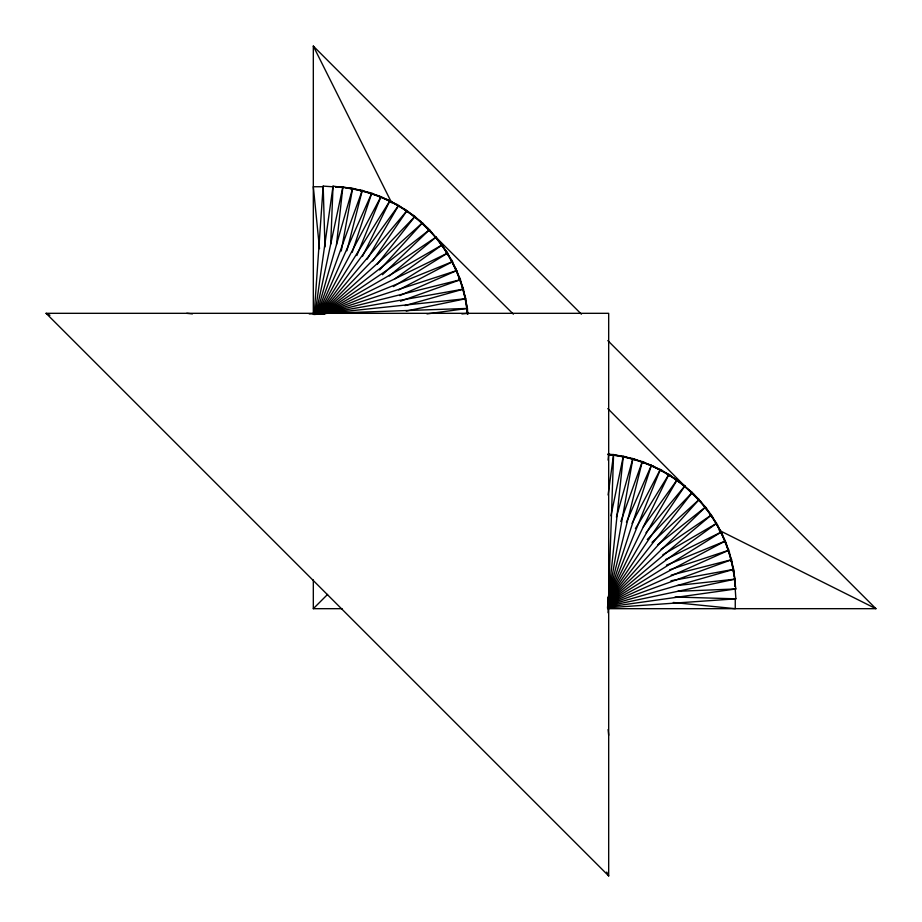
<?xml version="1.0" encoding="UTF-8"?>
<svg xmlns="http://www.w3.org/2000/svg" width="922" height="922" viewBox="0 0 922 922"><rect width="100%" height="100%" fill="white"/><g stroke="black" fill="none" stroke-linecap="round" stroke-linejoin="round"><path stroke-width="1.38" d="M608.047 612.75L613.579 454.546L608.347 454.362M330.721 244.076L333.038 186.152L342.8 187.523M314.195 314.506L323.173 186.106L333.003 186.797M351.19 188.71L351.224 188.065L335.608 186.97M341.451 186.74L341.394 187.385L341.451 186.74L335.827 186.74M608.059 460.101L608.681 453.97M608.059 601.259L623.295 456.206L607.725 454.569M336.518 244.503L342.869 186.889L370.39 192.744L370.252 193.366L370.39 192.744M608.094 494.999L613.579 454.546M314.978 314.621L333.038 186.152M360.894 190.07L360.802 190.704L360.894 190.07L345.969 187.973M614.986 454.742L614.893 455.376L614.986 454.742L642.288 461.553L608.14 598.493L651.451 465.195L624.701 456.505L624.505 457.116L624.701 456.505M351.121 188.699L351.224 188.065M608.047 599.381L632.884 458.545L620.022 456.275M341.255 251.003L352.63 188.319L379.68 196.063L379.495 196.686L379.68 196.063M610.952 515.778L623.295 456.206M315.82 314.195L342.869 186.889M346.903 250.761L362.277 190.416L388.704 200.039L388.485 200.639M616.415 517.115L632.884 458.545M316.488 314.39L352.63 188.319M634.255 458.937L634.082 459.548L634.255 458.937L660.336 469.482L607.84 599.427M352.204 252.317L371.75 193.182L397.44 204.626L397.186 205.214L397.44 204.626M620.794 521.529L642.288 461.553M317.272 314.056L362.277 190.416M643.625 462.037L643.406 462.637L643.625 462.037L668.911 474.369L608.094 599.046M356.837 255.555L380.993 196.605L405.83 209.813L405.53 210.377L405.83 209.813M626.407 522.221L651.451 465.195M317.813 314.298L371.75 193.182M652.753 465.783L652.488 466.359L652.753 465.783L677.117 479.843L607.748 599.98M362.404 256.5L389.994 200.662L413.84 215.564L413.505 216.105L413.84 215.564M632.054 523.339L660.336 469.482M318.563 314.033L380.993 196.605M661.604 470.151L661.293 470.716L661.604 470.151L684.919 485.882L608.151 599.703M367.267 259.117L398.673 205.341L421.435 221.868L421.054 222.386M635.419 528.571L668.911 474.369M318.977 314.31L389.994 200.662M670.121 475.13L669.775 475.66L670.121 475.13L692.284 492.44L607.759 600.625M372.742 260.868L407.017 210.608L428.569 228.691L428.154 229.175L428.569 228.691M643.279 526.911L677.117 479.843M319.657 314.091L398.673 205.341M677.889 481.192L678.269 480.685L699.176 499.505L607.598 601.213M377.271 264.199L414.969 216.451L513.393 314.172M646.045 532.674L684.919 485.882M319.969 314.356L407.017 210.608M379.622 269.962L422.495 222.824L441.315 243.731L440.843 244.157M647.267 539.531L692.284 492.44M320.591 314.183L414.969 216.451M693.309 493.431L692.86 493.892L693.309 493.431L711.392 514.983L607.644 602.031M313.319 579.903L313.319 608.681L327.587 594.413M607.817 601.409L705.549 507.031L607.828 408.607M382.469 274.733L429.56 229.716L446.87 251.879L446.375 252.271L446.87 251.879M652.038 542.378L699.176 499.505M320.787 314.402L422.495 222.824M699.648 500.992L700.132 500.565L716.659 523.327L607.909 602.343M389.326 275.955L436.118 237.081L451.849 260.396L451.319 260.753L451.849 260.396M657.801 544.729L705.549 507.031M321.375 314.241L429.56 229.716M706.436 508.16L705.929 508.541L706.436 508.16L721.338 532.006L607.69 603.023M395.089 278.721L442.157 244.883L456.217 269.247L455.664 269.57L456.217 269.247M661.132 549.258L711.392 514.983M322.297 313.849L436.118 237.081M712.187 516.17L711.657 516.516L712.187 516.17L725.395 541.007L607.967 603.437M393.429 286.581L447.631 253.089L459.963 278.375L459.387 278.651L459.963 278.375M662.883 554.733L716.659 523.327M322.02 314.252L442.157 244.883M717.374 524.56L716.82 524.872L717.374 524.56L728.818 550.25L607.702 604.187M398.661 289.946L452.518 261.664L463.063 287.745L462.464 287.987L463.063 287.745M665.5 559.596L721.338 532.006M322.954 313.906L447.631 253.089M721.384 533.573L721.961 533.296L731.584 559.723L607.944 604.728M399.779 295.593L456.805 270.549L465.495 297.299L464.884 297.495L465.495 297.299M666.445 565.163L725.395 541.007M322.573 314.16L452.518 261.664M725.937 542.32L725.337 542.562L725.937 542.32L733.682 569.37L607.61 605.512M721.361 533.515L721.961 533.296M400.471 301.206L460.447 279.712L467.258 307.014L466.636 307.164L467.258 307.014M669.683 569.796L728.818 550.25M456.805 270.549L323.507 313.86L460.447 279.712M729.256 551.61L728.645 551.805L729.256 551.61L735.111 579.131L607.805 606.18M404.885 305.585L463.455 289.116L465.725 301.978M671.239 575.098L731.584 559.723M731.93 561.106L731.307 561.268L731.93 561.106L734.027 576.031M406.222 311.048L465.794 298.705L467.431 314.275M670.997 580.745L733.682 569.37M322.619 313.953L463.455 289.116M733.301 570.879L733.935 570.776L735.03 586.392M607.379 607.022L735.848 588.962L734.477 579.2M427.001 313.906L467.454 308.421L467.638 313.653M677.497 585.482L735.111 579.131M320.741 313.941L465.794 298.705M461.899 313.941L468.03 313.319M735.26 580.549L734.615 580.606L735.26 580.549L735.26 586.173M733.29 570.81L733.935 570.776M607.494 607.805L735.894 598.827L735.203 588.997M677.924 591.279L735.848 588.962M309.25 313.953L467.454 308.421M323.184 186.74L313.319 186.74L319.519 248.71M46.1 313.319L608.681 313.319L608.681 875.9L46.1 313.319L49.949 315.255M313.319 608.681L342.097 608.681M607.529 608.681L875.9 608.681L607.817 340.587M675.088 597.018L735.894 598.827M186.74 313.319L192.421 313.895M673.291 602.481L735.26 608.681L735.26 598.816M607.759 454.12L618.04 455.929M719.206 530.323L875.9 608.681M313.319 314.471L313.319 46.1L581.413 314.183M313.319 46.1L391.677 202.794M606.745 872.051L608.681 875.9M466.071 303.96L467.88 314.241M608.105 729.579L608.681 735.26M323.173 186.106L324.982 246.912"/></g></svg>
